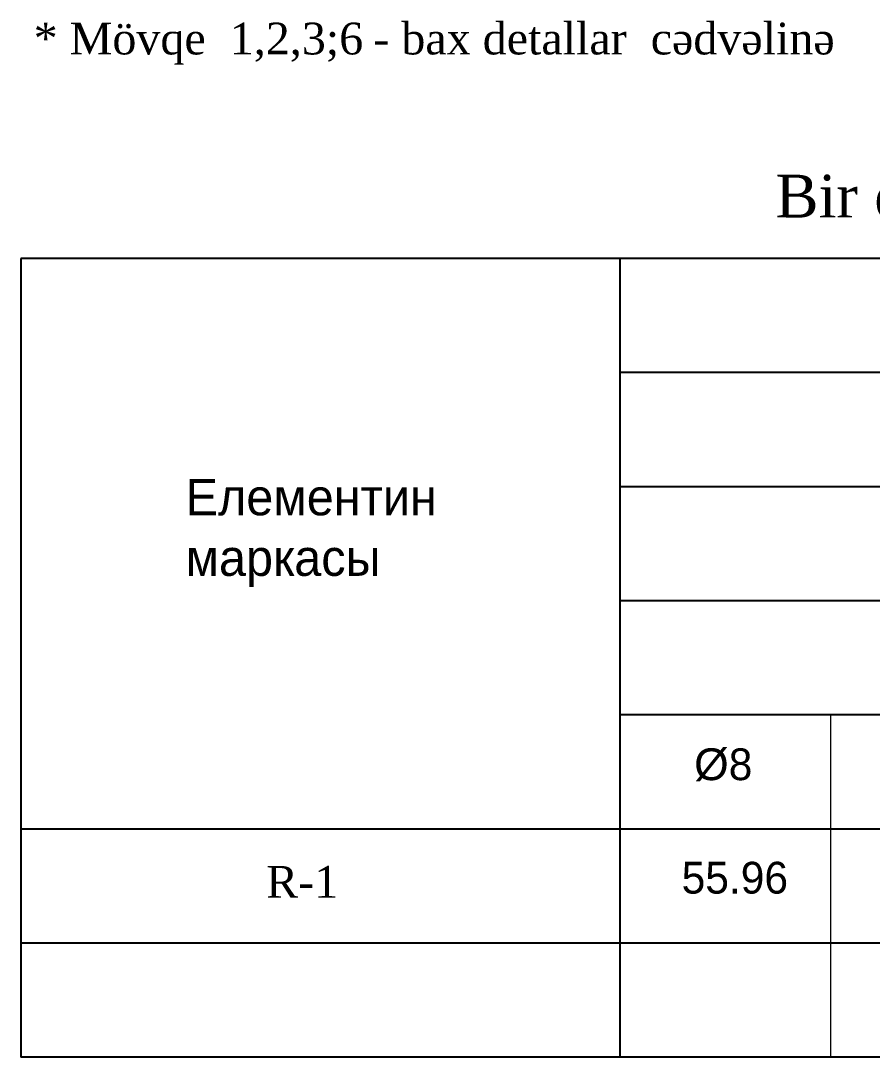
# Model space of a CAD drawing. Header units: millimetres. Extents: x -149347 to 251215, y -2929184 to -2541447.
# Drawn here: x 87979 to 94352, y -2572848 to -2565088 of the extents above; entities that cross this region are included whole.
import ezdxf

# ---------------------------------------------------------------- set-up
doc = ezdxf.new("R2010")
doc.units = ezdxf.units.MM
doc.layers.add('A-Wall', color=7, linetype='Continuous', lineweight=30)
doc.layers.add('APS_MADEIRA', color=35, linetype='Continuous', lineweight=15)
doc.styles.add('A3_Times_AzLat', font='A3TI(LA).TTF')
doc.styles.add('style6', font='ARIALN.TTF', dxfattribs={"height": 300})

msp = doc.modelspace()

# ---------------------------------------------------------------- linework, layer by layer
at = {"ltscale": 3}
for p, q in [((105785.04595, -2566868.26522), (87978.78491, -2566868.26522)), ((87978.78491, -2566868.26522), (87978.78491, -2572847.55682)), ((92463.49302, -2566868.26522), (92463.49302, -2572847.55682)), ((103649.47066, -2567722.17612), (92463.49302, -2567722.17612)), ((103649.47066, -2568576.40624), (92463.49302, -2568576.40624)), ((103649.47066, -2569430.63635), (92463.49302, -2569430.63635)), ((103649.47066, -2570284.86647), (92463.49302, -2570284.86647)), ((105785.04595, -2571139.09659), (87978.78491, -2571139.09659)), ((105785.04595, -2571993.3267), (87978.78491, -2571993.3267)), ((105785.04595, -2572847.55682), (87978.78491, -2572847.55682))]:
    msp.add_line(p, q, dxfattribs=at)
at = {"layer": 'APS_MADEIRA', "color": 7, "lineweight": 15, "ltscale": 25}
for p, q in [((92463.49302, -2570284.86647), (92463.49302, -2572847.55682)), ((94039.38186, -2570284.86647), (94039.38186, -2572847.55682))]:
    msp.add_line(p, q, dxfattribs=at)

# ---------------------------------------------------------------- texts
at = {"color": 0, "lineweight": 0, "attachment_point": 1}
for s, insert, char_height, width, style in [('\\pxt22.667;{\\fTimes New Roman|b0|i0|c238|p18;* Mövqe  1,\\fTimes New Roman|b0|i0|c0|p18;2,3\\fTimes New Roman|b0|i0|c238|p18;;6} {\\fTimes New Roman|b0|i0|c238|p18;- bax detallar  cədvəlinə} ', (88075.55521, -2565102.46849), 238, 17749.0345612, 'style6'), ('\\pt8620.7;{\\fTimes New Roman|b0|i0|c238|p18;Bir element üçün} {\\fTimes New Roman|b0|i0|c238|p18;polad sərfi cədvəli}', (93627.03783, -2566240.83459), 320.33629353, 18427.4872438, 'A3_Times_AzLat'), ('Елементин\\Pмаркасы', (89212.11496, -2568518.55402), 272, 5180.7666075, 'A3_Times_AzLat'), ('{\\fArial|b0|i0|c204|p32;Ø}8  ', (93018.77089, -2570535.16379), 238, 9423.318476, 'A3_Times_AzLat')]:
    msp.add_mtext(s, dxfattribs=dict(at, insert=insert, char_height=char_height, width=width, style=style))
at = {"lineweight": 9, "insert": (89815.7019, -2571415.38602), "char_height": 238, "width": 6940.3420685, "attachment_point": 1, "style": 'A3_Times_AzLat'}
msp.add_mtext('{\\fTimes New Roman|b0|i0|c0|p18;R-\\fTimes New Roman|b0|i0|c238|p18;1}', dxfattribs=at)
at = {"layer": 'A-Wall', "color": 0, "insert": (93323.1593, -2571384.39974), "char_height": 238, "width": 19879.9205725, "attachment_point": 2, "style": 'A3_Times_AzLat'}
msp.add_mtext('55.96', dxfattribs=at)

doc.saveas('drawing.dxf')
